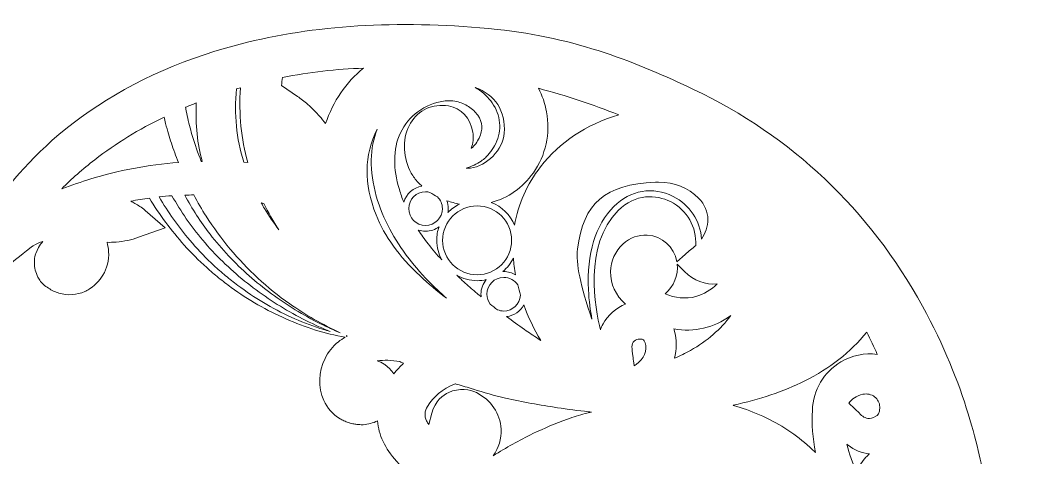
# Model space of a CAD drawing. Header units: millimetres. Extents: x -77 to 1717, y 18 to 332.
# Drawn here: x 463.1 to 636.7, y 251.3 to 327.4 of the extents above; entities that cross this region are included whole.
import ezdxf

# ---------------------------------------------------------------- set-up
doc = ezdxf.new("R2010")
doc.units = ezdxf.units.MM
doc.header["$MEASUREMENT"] = 0
doc.layers.add('Layer 4', color=7, linetype='Continuous')

msp = doc.modelspace()

# ---------------------------------------------------------------- linework, layer by layer
at = {"layer": 'Layer 4', "lineweight": 0}
for points, knots in [([(630.74, 246.83), (629.99, 251.55), (627.43, 263.99), (619.92, 277.61), (610.63, 294.47), (597.24, 307.16), (580.13, 315.32), (570.51, 319.9), (559.72, 324.34), (545.99, 325.76), (530.06, 327.4), (515.48, 326.65), (502.64, 323.53), (492.27, 321.01), (483, 316.95), (475.09, 311.46), (467.44, 306.15), (462.55, 300.58), (459.63, 296.49), (456.71, 300.58), (451.82, 306.15), (444.17, 311.46), (436.26, 316.95), (426.99, 321.01), (416.62, 323.53), (403.78, 326.65), (389.19, 327.4), (373.27, 325.76), (359.54, 324.34), (348.75, 319.9), (339.13, 315.32), (322.02, 307.16), (308.63, 294.47), (299.34, 277.61), (291.83, 263.99), (289.27, 251.55), (288.52, 246.83), (287.32, 239.29), (282.56, 199.48), (306.74, 155.75), (318.11, 135.19), (329.78, 116.27), (357.43, 92.85), (368.82, 83.21), (386.88, 68.64), (412.18, 53.49), (431.77, 41.77), (447.18, 33.53), (457.98, 28.99), (457.98, 28.99), (458.13, 28.92), (458.13, 28.92), (458.13, 28.92), (459.63, 28.25), (459.63, 28.25), (459.63, 28.25), (461.13, 28.92), (461.13, 28.92), (461.13, 28.92), (461.28, 28.99), (461.28, 28.99), (472.08, 33.53), (487.49, 41.77), (507.08, 53.49), (532.38, 68.64), (550.44, 83.21), (561.83, 92.85), (589.48, 116.27), (601.15, 135.19), (612.52, 155.75), (636.7, 199.48), (631.94, 239.29), (630.74, 246.83)], [0, 0, 0, 0, 1, 1, 1, 2, 2, 2, 3, 3, 3, 4, 4, 4, 5, 5, 5, 6, 6, 6, 7, 7, 7, 8, 8, 8, 9, 9, 9, 10, 10, 10, 11, 11, 11, 12, 12, 12, 13, 13, 13, 14, 14, 14, 15, 15, 15, 16, 16, 16, 17, 17, 17, 18, 18, 18, 19, 19, 19, 20, 20, 20, 21, 21, 21, 22, 22, 22, 23, 23, 23, 24, 24, 24, 24]), ([(508.71, 317.38), (513.36, 318.31), (518.08, 318.86), (522.79, 319.01), (519.75, 316.56), (517.48, 313.25), (516.19, 309.36), (515.86, 309.82), (515.51, 310.25), (515.14, 310.67), (514.57, 311.32), (513.97, 311.93), (513.35, 312.49), (513.13, 312.69), (512.91, 312.88), (512.67, 313.08), (512.67, 313.08), (511.73, 313.81), (511.73, 313.81), (511.59, 313.92), (511.45, 314.01), (511.31, 314.11), (511.31, 314.11), (508.54, 315.99), (508.54, 315.99), (508.58, 316.45), (508.64, 316.91), (508.71, 317.38)], [0, 0, 0, 0, 1, 1, 1, 2, 2, 2, 3, 3, 3, 4, 4, 4, 5, 5, 5, 6, 6, 6, 7, 7, 7, 8, 8, 8, 9, 9, 9, 9]), ([(500.72, 315.41), (500.72, 315.41), (501.4, 315.6), (501.4, 315.6), (501.09, 311), (501.51, 306.73), (502.67, 302.61), (502.67, 302.61), (501.98, 302.66), (501.98, 302.66), (500.69, 306.81), (500.27, 310.99), (500.72, 315.41)], [0, 0, 0, 0, 1, 1, 1, 2, 2, 2, 3, 3, 3, 4, 4, 4, 4]), ([(547.25, 307.71), (547.06, 304.91), (544.16, 301.9), (541.39, 301.63), (541.13, 301.6), (540.86, 301.6), (540.6, 301.62), (541.58, 301.9), (542.47, 302.32), (543.24, 302.85), (543.75, 303.21), (544.2, 303.63), (544.59, 304.11), (545.01, 304.63), (545.31, 305.07), (545.54, 305.51), (546.15, 306.61), (546.47, 307.83), (546.46, 309.03), (546.45, 310.26), (546.08, 311.5), (545.4, 312.6), (544.81, 313.56), (543.99, 314.42), (542.94, 315.16), (542.69, 315.33), (542.43, 315.49), (542.17, 315.64), (545.62, 314.47), (547.5, 311.57), (547.25, 307.71)], [0, 0, 0, 0, 1, 1, 1, 2, 2, 2, 3, 3, 3, 4, 4, 4, 5, 5, 5, 6, 6, 6, 7, 7, 7, 8, 8, 8, 9, 9, 9, 10, 10, 10, 10]), ([(552.3, 300.8), (554.44, 303.8), (555.28, 307.67), (554.59, 311.41), (554.33, 312.87), (553.84, 314.25), (553.17, 315.51), (558.02, 314.24), (562.63, 312.71), (567.13, 310.88), (561.39, 309.15), (556.93, 306.18), (553.56, 301.86), (551.14, 298.76), (549.64, 295.35), (549.04, 291.67), (548.3, 293.5), (546.81, 294.94), (544.96, 295.63), (547.88, 296.41), (550.43, 298.19), (552.3, 300.8)], [0, 0, 0, 0, 1, 1, 1, 2, 2, 2, 3, 3, 3, 4, 4, 4, 5, 5, 5, 6, 6, 6, 7, 7, 7, 7]), ([(493.72, 312.96), (493.56, 309.14), (493.9, 305.84), (494.77, 302.77), (494.71, 302.77), (494.65, 302.77), (494.59, 302.77), (493.99, 304.26), (493.48, 305.73), (493.07, 307.14), (492.78, 308.08), (492.51, 309.12), (492.23, 310.32), (492.11, 310.87), (492, 311.41), (491.9, 311.92), (491.89, 312.02), (491.87, 312.11), (491.85, 312.2), (492.47, 312.46), (493.09, 312.72), (493.72, 312.96)], [0, 0, 0, 0, 1, 1, 1, 2, 2, 2, 3, 3, 3, 4, 4, 4, 5, 5, 5, 6, 6, 6, 7, 7, 7, 7]), ([(529.21, 307.76), (529.9, 309.22), (530.95, 310.49), (532.25, 311.43), (533.59, 312.41), (535.14, 313.04), (536.71, 313.27), (537.05, 313.32), (537.38, 313.34), (537.7, 313.34), (538.13, 313.34), (538.54, 313.29), (538.94, 313.2), (539.69, 313.03), (540.42, 312.73), (541.04, 312.33), (541.7, 311.91), (542.26, 311.38), (542.65, 310.81), (543.05, 310.23), (543.28, 309.57), (543.33, 308.93), (543.36, 308.26), (543.21, 307.56), (542.87, 306.86), (542.73, 306.56), (542.54, 306.24), (542.28, 305.87), (542.08, 305.59), (541.84, 305.34), (541.55, 305.11), (541.55, 305.11), (541.51, 305.08), (541.51, 305.08), (541.84, 305.96), (541.95, 306.91), (541.78, 307.86), (541.34, 310.36), (539.76, 312.07), (537.54, 312.44), (534.82, 312.89), (532.29, 311.75), (530.95, 309.46), (529.54, 307.07), (529.56, 303.83), (530.82, 301.23), (530.82, 301.23), (531.06, 300.77), (531.06, 300.77), (531.4, 300.17), (531.81, 299.61), (532.28, 299.11), (532.49, 298.89), (532.72, 298.68), (532.94, 298.48), (531.43, 298.24), (530.2, 297.14), (529.77, 295.69), (529.49, 296.41), (529.23, 297.15), (529.01, 297.9), (528.46, 299.76), (528.2, 301.43), (528.2, 303.01), (528.2, 304.77), (528.54, 306.37), (529.21, 307.76)], [0, 0, 0, 0, 1, 1, 1, 2, 2, 2, 3, 3, 3, 4, 4, 4, 5, 5, 5, 6, 6, 6, 7, 7, 7, 8, 8, 8, 9, 9, 9, 10, 10, 10, 11, 11, 11, 12, 12, 12, 13, 13, 13, 14, 14, 14, 15, 15, 15, 16, 16, 16, 17, 17, 17, 18, 18, 18, 19, 19, 19, 20, 20, 20, 21, 21, 21, 22, 22, 22, 22]), ([(476.1, 303.09), (479.79, 305.93), (483.73, 308.37), (488.12, 310.5), (488.2, 310.14), (488.29, 309.77), (488.39, 309.39), (488.72, 308.11), (489.05, 307), (489.39, 305.99), (489.76, 304.88), (490.17, 303.74), (490.64, 302.59), (485.35, 302.21), (480.18, 301.24), (475.24, 299.69), (473.9, 299.27), (472.02, 298.61), (470.34, 298.02), (472.05, 299.76), (473.95, 301.43), (476.1, 303.09)], [0, 0, 0, 0, 1, 1, 1, 2, 2, 2, 3, 3, 3, 4, 4, 4, 5, 5, 5, 6, 6, 6, 7, 7, 7, 7]), ([(525.16, 308.4), (524.52, 306.77), (524.17, 304.94), (524.13, 303.05), (524.1, 301.03), (524.4, 298.91), (525.01, 296.74), (525.59, 294.73), (526.37, 292.79), (527.34, 290.98), (528.25, 289.27), (529.35, 287.59), (530.69, 285.84), (531.82, 284.38), (533.13, 282.91), (534.71, 281.33), (535.4, 280.64), (536.13, 279.95), (536.88, 279.26), (536.98, 279.18), (537.08, 279.09), (537.19, 279), (535.58, 280.22), (534.06, 281.5), (532.62, 282.85), (528.94, 286.29), (526.44, 289.76), (524.98, 293.48), (522.82, 298.92), (522.88, 303.81), (525.16, 308.4)], [0, 0, 0, 0, 1, 1, 1, 2, 2, 2, 3, 3, 3, 4, 4, 4, 5, 5, 5, 6, 6, 6, 7, 7, 7, 8, 8, 8, 9, 9, 9, 10, 10, 10, 10]), ([(574.07, 299.19), (576.82, 299.19), (579.15, 298.25), (581.01, 296.39), (581.01, 296.39), (581.01, 296.39), (581.01, 296.39), (583.26, 294.14), (582.88, 291.24), (581.53, 289.28), (581.32, 292.43), (579.51, 295.21), (576.58, 296.7), (573.09, 298.48), (569.15, 297.8), (566.3, 294.94), (563.09, 291.73), (561.56, 286.72), (561.87, 280.46), (561.96, 278.53), (562.21, 276.77), (562.48, 275.36), (560.5, 281.05), (559.65, 285.13), (559.96, 287.49), (561.01, 295.61), (564.69, 298.78), (573.52, 299.18), (573.71, 299.19), (573.89, 299.19), (574.07, 299.19)], [0, 0, 0, 0, 1, 1, 1, 2, 2, 2, 3, 3, 3, 4, 4, 4, 5, 5, 5, 6, 6, 6, 7, 7, 7, 8, 8, 8, 9, 9, 9, 10, 10, 10, 10]), ([(499.61, 287.53), (502.55, 283.99), (506.03, 280.78), (509.95, 278), (512.71, 276.08), (515.65, 274.4), (518.74, 272.96), (517.57, 273.44), (516.42, 273.98), (515.29, 274.54), (513.79, 275.29), (512.34, 276.11), (510.92, 276.98), (508.08, 278.72), (505.4, 280.71), (502.9, 282.89), (501.66, 284), (500.47, 285.15), (499.33, 286.35), (498.2, 287.56), (497.12, 288.81), (496.11, 290.12), (494.46, 292.25), (493, 294.53), (491.73, 296.91), (492.25, 296.93), (492.76, 296.95), (493.27, 296.97), (493.96, 295.66), (494.69, 294.41), (495.45, 293.23), (496.7, 291.27), (498.1, 289.36), (499.61, 287.53)], [0, 0, 0, 0, 1, 1, 1, 2, 2, 2, 3, 3, 3, 4, 4, 4, 5, 5, 5, 6, 6, 6, 7, 7, 7, 8, 8, 8, 9, 9, 9, 10, 10, 10, 11, 11, 11, 11]), ([(534.33, 297.4), (534.76, 297.12), (535.2, 296.85), (535.65, 296.62), (536.17, 296.09), (536.49, 295.38), (536.49, 294.58), (536.49, 292.97), (535.18, 291.66), (533.56, 291.66), (531.95, 291.66), (530.64, 292.97), (530.64, 294.58), (530.64, 296.19), (531.95, 297.51), (533.56, 297.51), (533.83, 297.51), (534.09, 297.47), (534.33, 297.4)], [0, 0, 0, 0, 1, 1, 1, 2, 2, 2, 3, 3, 3, 4, 4, 4, 5, 5, 5, 6, 6, 6, 6]), ([(580.51, 288.14), (580.24, 287.9), (579.94, 287.65), (579.63, 287.4), (579.32, 287.14), (579, 286.88), (578.68, 286.6), (578.68, 286.6), (577.23, 285.32), (577.23, 285.32), (576.74, 287.96), (574.73, 289.77), (572.08, 289.96), (570.56, 290.06), (569.07, 289.51), (567.87, 288.41), (566.53, 287.18), (565.75, 285.43), (565.72, 283.61), (565.69, 281.43), (566.58, 279.48), (568.32, 277.95), (566.72, 277.34), (565.22, 275.94), (564.41, 274.51), (564.21, 274.17), (564.06, 273.82), (563.95, 273.47), (563.04, 277.14), (560.99, 288.17), (567.03, 294.22), (570.05, 297.25), (573.7, 297.02), (576.11, 295.79), (579.04, 294.3), (580.7, 291.36), (580.51, 288.14)], [0, 0, 0, 0, 1, 1, 1, 2, 2, 2, 3, 3, 3, 4, 4, 4, 5, 5, 5, 6, 6, 6, 7, 7, 7, 8, 8, 8, 9, 9, 9, 10, 10, 10, 11, 11, 11, 12, 12, 12, 12]), ([(528.05, 99.96), (525.07, 99.35), (522.75, 97.42), (521.67, 94.67), (520.85, 92.54), (520.91, 90.51), (521.86, 88.62), (522.23, 87.91), (522.76, 87.29), (523.41, 86.83), (523.41, 86.83), (523.88, 86.54), (523.88, 86.54), (523.88, 86.54), (523.94, 86.51), (523.94, 86.51), (524.3, 86.31), (524.69, 86.17), (525.08, 86.07), (525.41, 86), (525.73, 85.95), (526.06, 85.94), (525.21, 85.55), (524.29, 85.17), (523.24, 84.78), (520.78, 83.87), (518.18, 83.13), (515.97, 82.52), (514.52, 82.12), (513.03, 81.73), (511.59, 81.35), (511.59, 81.35), (511.53, 81.33), (511.53, 81.33), (510.18, 80.98), (508.79, 80.62), (507.4, 80.23), (506.64, 81.53), (505.6, 82.66), (504.32, 83.58), (502.28, 85.04), (499.88, 85.82), (497.37, 85.82), (496.55, 85.82), (495.72, 85.73), (494.9, 85.57), (492.85, 85.15), (490.9, 84.21), (489.27, 82.85), (489.17, 83.37), (489.05, 83.89), (488.91, 84.39), (488.71, 85.16), (488.46, 85.94), (488.17, 86.72), (488.06, 87.03), (487.38, 88.58), (487.25, 88.88), (487.25, 88.88), (487.22, 88.94), (487.22, 88.94), (487.21, 88.96), (485.12, 93.07), (485.12, 93.07), (485.12, 93.07), (483.96, 95.36), (483.96, 95.36), (483.96, 95.36), (481.99, 88.75), (481.99, 88.75), (481.73, 87.79), (481.59, 86.96), (481.48, 86.2), (481.47, 86.18), (481.47, 86.16), (481.47, 86.13), (478.93, 88.91), (475.54, 90.43), (471.34, 90.66), (466.36, 90.94), (461.76, 88.02), (459.63, 83.5), (457.5, 88.02), (452.88, 90.94), (447.92, 90.66), (443.72, 90.43), (440.33, 88.91), (437.79, 86.13), (437.79, 86.16), (437.79, 86.19), (437.78, 86.22), (437.67, 86.96), (437.53, 87.79), (437.27, 88.75), (437.27, 88.75), (435.3, 95.36), (435.3, 95.36), (435.3, 95.36), (432.08, 89.02), (432.08, 89.02), (432.08, 89.02), (431.44, 87.62), (431.44, 87.62), (431.32, 87.33), (431.2, 87.03), (431.09, 86.72), (430.8, 85.94), (430.55, 85.16), (430.35, 84.41), (430.21, 83.9), (430.09, 83.38), (429.99, 82.85), (428.36, 84.21), (426.41, 85.15), (424.36, 85.57), (421.02, 86.25), (417.67, 85.54), (414.94, 83.58), (413.66, 82.66), (412.63, 81.53), (411.87, 80.23), (410.47, 80.62), (409.08, 80.98), (407.73, 81.33), (407.73, 81.33), (407.67, 81.35), (407.67, 81.35), (406.23, 81.73), (404.74, 82.12), (403.29, 82.52), (401.08, 83.13), (398.48, 83.87), (396.03, 84.78), (394.98, 85.17), (394.05, 85.55), (393.2, 85.94), (393.53, 85.95), (393.85, 86), (394.18, 86.07), (394.57, 86.17), (394.96, 86.31), (395.32, 86.51), (395.32, 86.51), (395.8, 86.79), (395.8, 86.79), (395.8, 86.79), (395.85, 86.83), (395.85, 86.83), (396.5, 87.29), (397.03, 87.91), (397.4, 88.62), (398.35, 90.51), (398.42, 92.54), (397.59, 94.67), (396.51, 97.42), (394.19, 99.35), (391.21, 99.96), (388.11, 100.59), (384.78, 99.64), (382.73, 97.54), (381.79, 96.57), (381.07, 95.58), (380.54, 94.53), (380.42, 94.96), (380.37, 95.45), (380.33, 95.92), (380.27, 96.47), (380.25, 97.01), (380.22, 97.56), (380.17, 98.66), (380.14, 99.76), (380.1, 100.86), (380.03, 103.06), (379.98, 105.26), (379.89, 107.46), (379.81, 109.66), (379.71, 111.86), (379.57, 114.06), (379.43, 116.26), (379.25, 118.46), (379.02, 120.65), (378.8, 122.85), (378.53, 125.04), (378.19, 127.23), (378.11, 127.78), (378.01, 128.32), (377.92, 128.87), (377.87, 129.14), (377.83, 129.41), (377.77, 129.7), (377.72, 129.98), (377.66, 130.26), (377.58, 130.54), (377.31, 131.65), (376.91, 132.74), (376.44, 133.78), (375.48, 135.88), (374.17, 137.79), (372.65, 139.52), (371.9, 140.39), (371.09, 141.21), (370.24, 141.99), (369.91, 142.29), (369.57, 142.59), (369.22, 142.87), (369.71, 143.49), (370.19, 144.1), (370.66, 144.72), (373.33, 148.23), (375.59, 151.52), (377.57, 154.8), (379.88, 158.59), (381.69, 162.25), (383.11, 165.99), (383.89, 168.08), (384.51, 170.16), (384.95, 172.18), (385.44, 174.51), (385.69, 176.75), (385.68, 178.84), (385.68, 179.25), (385.66, 179.67), (385.64, 180.08), (388.07, 183.59), (390.28, 187.25), (392.16, 191.1), (393.14, 193.03), (393.97, 195.05), (394.76, 197.08), (395.49, 199.13), (396.17, 201.2), (396.67, 203.33), (397.16, 205.46), (397.56, 207.61), (397.74, 209.79), (397.93, 211.97), (397.97, 214.17), (397.82, 216.35), (397.52, 220.73), (396.41, 225.04), (394.64, 229.03), (392.87, 233.04), (390.44, 236.71), (387.6, 239.99), (385.02, 242.96), (382.11, 245.62), (379.01, 247.99), (383.14, 246.62), (387.99, 247.59), (390.72, 250.6), (392.74, 252.84), (393.86, 255.2), (394.05, 257.64), (394.83, 257.26), (395.69, 257.02), (396.56, 256.97), (396.56, 256.97), (396.66, 256.97), (396.66, 256.97), (396.66, 256.97), (396.68, 256.97), (396.68, 256.97), (396.96, 256.97), (397.3, 256.97), (397.7, 257.02), (397.7, 257.02), (397.81, 257.04), (397.81, 257.04), (397.87, 257.05), (397.92, 257.06), (397.98, 257.07), (398.2, 257.11), (398.47, 257.15), (398.82, 257.26), (398.87, 257.28), (398.92, 257.29), (398.99, 257.31), (399.18, 257.37), (399.42, 257.45), (399.72, 257.58), (399.72, 257.58), (399.9, 257.67), (399.9, 257.67), (400.09, 257.76), (400.33, 257.88), (400.6, 258.03), (401.8, 258.76), (402.78, 259.88), (403.37, 261.18), (404.41, 263.47), (404.34, 266.14), (403.17, 268.49), (402.63, 269.61), (401.83, 270.61), (400.87, 271.37), (400.48, 271.69), (400.07, 271.97), (399.65, 272.22), (401.4, 272.49), (403.1, 272.93), (404.78, 273.44), (406.53, 273.99), (408.24, 274.64), (409.91, 275.38), (413.26, 276.86), (416.46, 278.68), (419.42, 280.85), (420.17, 281.38), (420.89, 281.96), (421.61, 282.52), (422.31, 283.12), (423.03, 283.69), (423.7, 284.32), (425.07, 285.54), (426.35, 286.87), (427.59, 288.22), (429.85, 290.76), (431.88, 293.51), (433.66, 296.42), (434.74, 296.27), (435.82, 296.08), (436.89, 295.86), (436.66, 295.74), (436.43, 295.62), (436.2, 295.48), (435.89, 295.3), (435.6, 295.12), (435.32, 294.94), (435.07, 294.77), (434.76, 294.55), (434.37, 294.23), (434.37, 294.23), (430.93, 291.23), (430.93, 291.23), (430.93, 291.23), (435.56, 289.58), (435.56, 289.58), (436.8, 289.14), (438.08, 288.87), (439.48, 288.75), (440, 288.71), (440.52, 288.69), (441.04, 288.71), (440.89, 288.16), (440.8, 287.61), (440.77, 287.05), (440.69, 285.61), (441.05, 284.16), (441.8, 282.93), (441.93, 282.72), (442.07, 282.53), (442.23, 282.32), (442.23, 282.32), (442.36, 282.13), (442.36, 282.13), (442.55, 281.9), (442.73, 281.73), (442.88, 281.57), (442.92, 281.53), (442.96, 281.49), (443.03, 281.43), (443.25, 281.2), (443.47, 281.04), (443.65, 280.9), (443.7, 280.87), (443.74, 280.83), (443.79, 280.8), (443.79, 280.8), (443.91, 280.71), (443.91, 280.71), (444.21, 280.5), (444.52, 280.34), (444.8, 280.19), (444.8, 280.19), (444.89, 280.15), (444.89, 280.15), (446.29, 279.52), (447.97, 279.41), (449.36, 279.87), (450.04, 280.07), (450.66, 280.35), (451.23, 280.72), (451.55, 280.93), (451.83, 281.15), (452.09, 281.38), (452.09, 281.38), (452.29, 281.58), (452.29, 281.58), (452.43, 281.71), (452.54, 281.85), (452.69, 282.05), (452.69, 282.05), (453.05, 282.64), (453.05, 282.64), (453.05, 282.64), (453.07, 282.69), (453.07, 282.69), (453.46, 283.45), (453.67, 284.29), (453.68, 285.11), (453.69, 285.62), (453.63, 286.13), (453.49, 286.63), (453.49, 286.63), (453.04, 287.71), (453.04, 287.71), (453.04, 287.71), (452.98, 287.82), (452.98, 287.82), (452.76, 288.2), (452.49, 288.56), (452.18, 288.87), (452.73, 288.68), (453.29, 288.43), (453.86, 288.12), (454.37, 287.83), (456.57, 286.04), (458.29, 284.56), (458.29, 284.56), (459.63, 283.41), (459.63, 283.41), (459.63, 283.41), (460.97, 284.56), (460.97, 284.56), (462.69, 286.04), (464.88, 287.82), (465.35, 288.09), (465.96, 288.42), (466.52, 288.68), (467.08, 288.87), (466.77, 288.56), (466.5, 288.2), (466.28, 287.82), (466.28, 287.82), (465.82, 286.75), (465.82, 286.75), (465.82, 286.75), (465.77, 286.63), (465.77, 286.63), (465.63, 286.13), (465.57, 285.62), (465.58, 285.12), (465.59, 284.29), (465.8, 283.44), (466.21, 282.65), (466.21, 282.65), (466.53, 282.11), (466.53, 282.11), (466.53, 282.11), (466.58, 282.03), (466.58, 282.03), (466.71, 281.86), (466.83, 281.71), (466.96, 281.59), (466.96, 281.59), (467.17, 281.38), (467.17, 281.38), (467.43, 281.15), (467.71, 280.93), (468.04, 280.72), (468.6, 280.35), (469.22, 280.07), (469.86, 279.88), (471.29, 279.42), (472.98, 279.52), (474.37, 280.15), (474.37, 280.15), (474.5, 280.21), (474.5, 280.21), (474.75, 280.34), (475.05, 280.5), (475.35, 280.71), (475.35, 280.71), (475.47, 280.8), (475.47, 280.8), (475.52, 280.83), (475.56, 280.87), (475.61, 280.91), (475.79, 281.04), (476.01, 281.2), (476.26, 281.46), (476.3, 281.5), (476.34, 281.54), (476.39, 281.58), (476.53, 281.73), (476.71, 281.9), (476.92, 282.16), (476.92, 282.16), (477.04, 282.32), (477.04, 282.32), (477.19, 282.53), (477.33, 282.72), (477.49, 282.97), (478.21, 284.16), (478.57, 285.61), (478.49, 287.04), (478.46, 287.61), (478.37, 288.16), (478.22, 288.71), (478.74, 288.69), (479.26, 288.71), (479.78, 288.75), (481.18, 288.86), (482.46, 289.14), (483.7, 289.58), (483.7, 289.58), (488.33, 291.23), (488.33, 291.23), (488.33, 291.23), (484.85, 294.26), (484.85, 294.26), (484.5, 294.55), (484.2, 294.76), (483.92, 294.95), (483.65, 295.13), (483.37, 295.3), (483.05, 295.49), (482.82, 295.62), (482.59, 295.75), (482.37, 295.86), (483.43, 296.08), (484.5, 296.26), (485.57, 296.41), (487.35, 293.51), (489.37, 290.76), (491.63, 288.22), (492.87, 286.87), (494.15, 285.54), (495.53, 284.32), (496.2, 283.69), (496.92, 283.12), (497.61, 282.52), (498.34, 281.96), (499.05, 281.38), (499.8, 280.85), (502.76, 278.68), (505.97, 276.86), (509.31, 275.38), (510.99, 274.64), (512.7, 273.99), (514.44, 273.44), (516.14, 272.93), (517.84, 272.48), (519.61, 272.21), (519.19, 271.96), (518.78, 271.69), (518.41, 271.39), (517.43, 270.61), (516.64, 269.61), (516.1, 268.51), (514.93, 266.14), (514.85, 263.47), (515.89, 261.19), (516.48, 259.88), (517.47, 258.75), (518.7, 258.01), (518.92, 257.89), (519.12, 257.78), (519.36, 257.67), (519.36, 257.67), (519.57, 257.57), (519.57, 257.57), (519.84, 257.45), (520.08, 257.37), (520.29, 257.31), (520.34, 257.29), (520.4, 257.27), (520.49, 257.24), (520.79, 257.15), (521.06, 257.11), (521.28, 257.07), (521.34, 257.06), (521.39, 257.05), (521.45, 257.04), (521.45, 257.04), (521.6, 257.02), (521.6, 257.02), (521.96, 256.97), (522.3, 256.97), (522.6, 256.97), (522.6, 256.97), (522.63, 256.97), (522.63, 256.97), (522.63, 256.97), (522.73, 256.97), (522.73, 256.97), (523.58, 257.02), (524.44, 257.26), (525.21, 257.64), (525.41, 255.2), (526.52, 252.84), (528.54, 250.6), (531.22, 247.64), (535.94, 246.65), (540.02, 247.91), (536.95, 245.56), (534.08, 242.93), (531.54, 239.99), (528.69, 236.71), (526.26, 233.04), (524.49, 229.03), (522.72, 225.04), (521.62, 220.73), (521.32, 216.35), (521.17, 214.17), (521.2, 211.97), (521.39, 209.79), (521.58, 207.61), (521.98, 205.46), (522.47, 203.33), (522.96, 201.2), (523.65, 199.13), (524.38, 197.08), (525.16, 195.05), (525.99, 193.03), (526.97, 191.1), (528.88, 187.19), (531.13, 183.47), (533.61, 179.92), (533.61, 179.92), (533.61, 179.92), (533.61, 179.92), (533.6, 179.56), (533.58, 179.19), (533.58, 178.83), (533.57, 176.75), (533.82, 174.51), (534.31, 172.17), (534.75, 170.15), (535.37, 168.07), (536.15, 165.98), (537.57, 162.25), (539.38, 158.59), (541.69, 154.8), (543.67, 151.52), (545.93, 148.22), (548.6, 144.72), (549.04, 144.14), (549.5, 143.56), (549.95, 142.98), (549.56, 142.66), (549.18, 142.33), (548.81, 141.99), (547.96, 141.21), (547.14, 140.39), (546.39, 139.52), (544.88, 137.79), (543.56, 135.88), (542.61, 133.78), (542.13, 132.74), (541.74, 131.65), (541.46, 130.54), (541.39, 130.26), (541.33, 129.98), (541.28, 129.7), (541.22, 129.41), (541.17, 129.14), (541.13, 128.87), (541.04, 128.32), (540.94, 127.78), (540.86, 127.23), (540.52, 125.04), (540.25, 122.85), (540.02, 120.65), (539.79, 118.46), (539.62, 116.26), (539.48, 114.06), (539.33, 111.86), (539.23, 109.66), (539.15, 107.46), (539.06, 105.26), (539.02, 103.06), (538.94, 100.86), (538.91, 99.76), (538.88, 98.66), (538.83, 97.56), (538.8, 97.01), (538.77, 96.47), (538.72, 95.92), (538.68, 95.55), (538.64, 95.17), (538.57, 94.81), (538.06, 95.76), (537.39, 96.66), (536.53, 97.54), (534.48, 99.64), (531.15, 100.59), (528.05, 99.96)], [0, 0, 0, 0, 1, 1, 1, 2, 2, 2, 3, 3, 3, 4, 4, 4, 5, 5, 5, 6, 6, 6, 7, 7, 7, 8, 8, 8, 9, 9, 9, 10, 10, 10, 11, 11, 11, 12, 12, 12, 13, 13, 13, 14, 14, 14, 15, 15, 15, 16, 16, 16, 17, 17, 17, 18, 18, 18, 19, 19, 19, 20, 20, 20, 21, 21, 21, 22, 22, 22, 23, 23, 23, 24, 24, 24, 25, 25, 25, 26, 26, 26, 27, 27, 27, 28, 28, 28, 29, 29, 29, 30, 30, 30, 31, 31, 31, 32, 32, 32, 33, 33, 33, 34, 34, 34, 35, 35, 35, 36, 36, 36, 37, 37, 37, 38, 38, 38, 39, 39, 39, 40, 40, 40, 41, 41, 41, 42, 42, 42, 43, 43, 43, 44, 44, 44, 45, 45, 45, 46, 46, 46, 47, 47, 47, 48, 48, 48, 49, 49, 49, 50, 50, 50, 51, 51, 51, 52, 52, 52, 53, 53, 53, 54, 54, 54, 55, 55, 55, 56, 56, 56, 57, 57, 57, 58, 58, 58, 59, 59, 59, 60, 60, 60, 61, 61, 61, 62, 62, 62, 63, 63, 63, 64, 64, 64, 65, 65, 65, 66, 66, 66, 67, 67, 67, 68, 68, 68, 69, 69, 69, 70, 70, 70, 71, 71, 71, 72, 72, 72, 73, 73, 73, 74, 74, 74, 75, 75, 75, 76, 76, 76, 77, 77, 77, 78, 78, 78, 79, 79, 79, 80, 80, 80, 81, 81, 81, 82, 82, 82, 83, 83, 83, 84, 84, 84, 85, 85, 85, 86, 86, 86, 87, 87, 87, 88, 88, 88, 89, 89, 89, 90, 90, 90, 91, 91, 91, 92, 92, 92, 93, 93, 93, 94, 94, 94, 95, 95, 95, 96, 96, 96, 97, 97, 97, 98, 98, 98, 99, 99, 99, 100, 100, 100, 101, 101, 101, 102, 102, 102, 103, 103, 103, 104, 104, 104, 105, 105, 105, 106, 106, 106, 107, 107, 107, 108, 108, 108, 109, 109, 109, 110, 110, 110, 111, 111, 111, 112, 112, 112, 113, 113, 113, 114, 114, 114, 115, 115, 115, 116, 116, 116, 117, 117, 117, 118, 118, 118, 119, 119, 119, 120, 120, 120, 121, 121, 121, 122, 122, 122, 123, 123, 123, 124, 124, 124, 125, 125, 125, 126, 126, 126, 127, 127, 127, 128, 128, 128, 129, 129, 129, 130, 130, 130, 131, 131, 131, 132, 132, 132, 133, 133, 133, 134, 134, 134, 135, 135, 135, 136, 136, 136, 137, 137, 137, 138, 138, 138, 139, 139, 139, 140, 140, 140, 141, 141, 141, 142, 142, 142, 143, 143, 143, 144, 144, 144, 145, 145, 145, 146, 146, 146, 147, 147, 147, 148, 148, 148, 149, 149, 149, 150, 150, 150, 151, 151, 151, 152, 152, 152, 153, 153, 153, 154, 154, 154, 155, 155, 155, 156, 156, 156, 157, 157, 157, 158, 158, 158, 159, 159, 159, 160, 160, 160, 161, 161, 161, 162, 162, 162, 163, 163, 163, 164, 164, 164, 165, 165, 165, 166, 166, 166, 167, 167, 167, 168, 168, 168, 169, 169, 169, 170, 170, 170, 171, 171, 171, 172, 172, 172, 173, 173, 173, 174, 174, 174, 175, 175, 175, 176, 176, 176, 177, 177, 177, 178, 178, 178, 179, 179, 179, 180, 180, 180, 181, 181, 181, 182, 182, 182, 183, 183, 183, 184, 184, 184, 185, 185, 185, 186, 186, 186, 187, 187, 187, 188, 188, 188, 189, 189, 189, 190, 190, 190, 191, 191, 191, 192, 192, 192, 193, 193, 193, 194, 194, 194, 195, 195, 195, 196, 196, 196, 197, 197, 197, 198, 198, 198, 199, 199, 199, 200, 200, 200, 201, 201, 201, 202, 202, 202, 203, 203, 203, 204, 204, 204, 205, 205, 205, 206, 206, 206, 207, 207, 207, 208, 208, 208, 209, 209, 209, 210, 210, 210, 211, 211, 211, 212, 212, 212, 213, 213, 213, 214, 214, 214, 215, 215, 215, 216, 216, 216, 217, 217, 217, 218, 218, 218, 219, 219, 219, 220, 220, 220, 221, 221, 221, 222, 222, 222, 223, 223, 223, 224, 224, 224, 225, 225, 225, 226, 226, 226, 227, 227, 227, 228, 228, 228, 229, 229, 229, 229]), ([(489.49, 296.81), (491.04, 294.07), (492.82, 291.48), (494.84, 289.09), (495.93, 287.78), (497.1, 286.55), (498.31, 285.35), (499.53, 284.17), (500.8, 283.04), (502.12, 281.97), (504.76, 279.85), (507.57, 277.94), (510.52, 276.3), (511.99, 275.48), (513.5, 274.71), (515.04, 274.02), (515.67, 273.74), (516.31, 273.47), (516.96, 273.21), (516.17, 273.43), (515.38, 273.67), (514.6, 273.93), (512.9, 274.52), (511.22, 275.21), (509.59, 275.98), (506.33, 277.54), (503.23, 279.42), (500.39, 281.63), (499.67, 282.17), (498.98, 282.76), (498.29, 283.33), (497.62, 283.93), (496.93, 284.51), (496.3, 285.15), (494.99, 286.38), (493.77, 287.71), (492.6, 289.07), (490.61, 291.43), (488.83, 293.96), (487.26, 296.62), (488, 296.7), (488.75, 296.76), (489.49, 296.81)], [0, 0, 0, 0, 1, 1, 1, 2, 2, 2, 3, 3, 3, 4, 4, 4, 5, 5, 5, 6, 6, 6, 7, 7, 7, 8, 8, 8, 9, 9, 9, 10, 10, 10, 11, 11, 11, 12, 12, 12, 13, 13, 13, 14, 14, 14, 14]), ([(505.46, 295.46), (506.24, 293.88), (507.11, 292.36), (508.09, 290.86), (507.16, 292.09), (506.32, 293.33), (505.56, 294.61), (505.38, 294.91), (505.2, 295.24), (505.02, 295.56), (505.02, 295.56), (505.46, 295.46), (505.46, 295.46)], [0, 0, 0, 0, 1, 1, 1, 2, 2, 2, 3, 3, 3, 4, 4, 4, 4]), ([(537.45, 293.89), (537.49, 294.12), (537.51, 294.35), (537.51, 294.58), (537.51, 295.06), (537.42, 295.51), (537.27, 295.94), (537.99, 295.69), (538.73, 295.5), (539.48, 295.37), (538.72, 295), (538.03, 294.5), (537.45, 293.89)], [0, 0, 0, 0, 1, 1, 1, 2, 2, 2, 3, 3, 3, 4, 4, 4, 4]), ([(542.53, 283.05), (539.22, 283.05), (536.53, 285.74), (536.53, 289.05), (536.53, 292.36), (539.22, 295.05), (542.53, 295.05), (545.83, 295.05), (548.52, 292.36), (548.52, 289.05), (548.52, 285.74), (545.83, 283.05), (542.53, 283.05)], [0, 0, 0, 0, 1, 1, 1, 2, 2, 2, 3, 3, 3, 4, 4, 4, 4]), ([(533.56, 290.63), (534.45, 290.63), (535.26, 290.93), (535.92, 291.42), (535.65, 290.68), (535.5, 289.88), (535.5, 289.05), (535.5, 287.82), (535.82, 286.67), (536.38, 285.66), (535.58, 286.53), (534.79, 287.46), (534.03, 288.43), (533.39, 289.25), (532.82, 290.05), (532.3, 290.84), (532.7, 290.71), (533.12, 290.63), (533.56, 290.63)], [0, 0, 0, 0, 1, 1, 1, 2, 2, 2, 3, 3, 3, 4, 4, 4, 5, 5, 5, 6, 6, 6, 6]), ([(548.83, 285.97), (548.86, 285.49), (548.91, 285.02), (548.98, 284.54), (549.04, 284.03), (549.12, 283.53), (549.22, 283.04), (548.61, 283.41), (547.9, 283.63), (547.14, 283.63), (547.09, 283.63), (547.03, 283.62), (546.97, 283.62), (547.75, 284.26), (548.38, 285.06), (548.83, 285.97)], [0, 0, 0, 0, 1, 1, 1, 2, 2, 2, 3, 3, 3, 4, 4, 4, 5, 5, 5, 5]), ([(584.27, 281.47), (583.21, 280.45), (581.89, 279.66), (580.53, 279.28), (578.82, 278.8), (576.81, 279), (575.22, 279.74), (576.67, 281.02), (577.51, 283.02), (577.29, 284.92), (577.29, 284.92), (578.59, 283.62), (578.59, 283.62), (580.18, 282.03), (582.16, 281.3), (584.27, 281.47)], [0, 0, 0, 0, 1, 1, 1, 2, 2, 2, 3, 3, 3, 4, 4, 4, 5, 5, 5, 5]), ([(543.22, 279.23), (542.73, 279.64), (542.25, 280.04), (541.78, 280.45), (541.07, 281.06), (540.37, 281.69), (539.69, 282.33), (539.45, 282.55), (539.23, 282.77), (539, 282.99), (540.04, 282.38), (541.24, 282.03), (542.53, 282.03), (543.08, 282.03), (543.61, 282.1), (544.12, 282.22), (543.54, 281.53), (543.19, 280.64), (543.19, 279.68), (543.19, 279.53), (543.21, 279.38), (543.22, 279.23)], [0, 0, 0, 0, 1, 1, 1, 2, 2, 2, 3, 3, 3, 4, 4, 4, 5, 5, 5, 6, 6, 6, 7, 7, 7, 7]), ([(550.06, 279.52), (549.98, 277.98), (548.7, 276.75), (547.14, 276.75), (546.77, 276.75), (546.41, 276.83), (546.08, 276.96), (545.63, 277.3), (545.2, 277.64), (544.77, 277.97), (544.43, 278.45), (544.22, 279.04), (544.22, 279.68), (544.22, 281.29), (545.53, 282.6), (547.14, 282.6), (548.16, 282.6), (549.06, 282.08), (549.58, 281.29), (549.73, 280.7), (549.88, 280.11), (550.06, 279.52)], [0, 0, 0, 0, 1, 1, 1, 2, 2, 2, 3, 3, 3, 4, 4, 4, 5, 5, 5, 6, 6, 6, 7, 7, 7, 7]), ([(550.63, 277.82), (551.39, 275.71), (552.39, 273.64), (553.61, 271.6), (553.46, 271.7), (553.3, 271.81), (553.14, 271.92), (552.32, 272.46), (551.53, 273), (550.78, 273.53), (549.69, 274.29), (548.66, 275.03), (547.66, 275.77), (548.95, 275.93), (550.04, 276.72), (550.63, 277.82)], [0, 0, 0, 0, 1, 1, 1, 2, 2, 2, 3, 3, 3, 4, 4, 4, 5, 5, 5, 5]), ([(579.61, 269.89), (578.72, 269.38), (577.8, 268.93), (576.8, 268.52), (577.24, 270.05), (577.23, 271.69), (576.78, 273.41), (576.76, 273.48), (576.74, 273.55), (576.72, 273.63), (580.25, 273.01), (583.67, 273.83), (586.59, 275.95), (584.86, 273.58), (582.54, 271.57), (579.61, 269.89)], [0, 0, 0, 0, 1, 1, 1, 2, 2, 2, 3, 3, 3, 4, 4, 4, 5, 5, 5, 5]), ([(600.78, 259.46), (600.67, 257.06), (600.85, 254.64), (601.31, 252.13), (600.99, 252.45), (600.67, 252.76), (600.34, 253.07), (597.99, 255.23), (595.25, 257.04), (592.2, 258.43), (590.65, 259.14), (589.12, 259.72), (587.66, 260.16), (587.66, 260.16), (587.1, 260.34), (587.1, 260.34), (587.1, 260.34), (587.01, 260.36), (587.01, 260.36), (591.6, 261.34), (595.71, 262.74), (599.49, 264.6), (603.77, 266.72), (607.38, 269.56), (610.24, 273.06), (610.89, 271.79), (611.5, 270.51), (612.07, 269.21), (609.87, 269.5), (607.68, 269.05), (605.73, 267.9), (602.79, 266.15), (600.94, 263), (600.78, 259.46)], [0, 0, 0, 0, 1, 1, 1, 2, 2, 2, 3, 3, 3, 4, 4, 4, 5, 5, 5, 6, 6, 6, 7, 7, 7, 8, 8, 8, 9, 9, 9, 10, 10, 10, 11, 11, 11, 11]), ([(519.95, 272.42), (519.9, 272.4), (519.86, 272.37), (519.82, 272.34), (519.82, 272.34), (519.85, 272.47), (519.85, 272.47), (519.88, 272.45), (519.91, 272.43), (519.95, 272.42)], [0, 0, 0, 0, 1, 1, 1, 2, 2, 2, 3, 3, 3, 3]), ([(569.44, 270.51), (569.44, 270.51), (569.44, 270.51), (569.44, 270.51), (569.44, 270.92), (569.58, 271.28), (569.84, 271.52), (570.09, 271.75), (570.41, 271.88), (570.78, 271.88), (570.81, 271.88), (570.84, 271.87), (570.88, 271.87), (571.44, 271.84), (571.5, 271.82), (571.71, 271.22), (572.15, 269.94), (571.51, 268.39), (570.15, 267.46), (570.04, 267.38), (569.92, 267.31), (569.8, 267.24), (569.8, 267.24), (569.75, 267.72), (569.75, 267.72), (569.7, 268.16), (569.64, 268.56), (569.59, 268.93), (569.51, 269.57), (569.44, 270.07), (569.44, 270.51)], [0, 0, 0, 0, 1, 1, 1, 2, 2, 2, 3, 3, 3, 4, 4, 4, 5, 5, 5, 6, 6, 6, 7, 7, 7, 8, 8, 8, 9, 9, 9, 10, 10, 10, 10]), ([(529.74, 267.65), (529.2, 267.15), (528.61, 266.52), (528.03, 265.8), (527.84, 266.12), (527.62, 266.42), (527.36, 266.69), (527.36, 266.69), (526.46, 267.44), (526.46, 267.44), (526.46, 267.44), (526.36, 267.51), (526.36, 267.51), (525.99, 267.75), (525.58, 267.94), (525.16, 268.07), (525.74, 268.16), (526.35, 268.2), (527, 268.19), (527.73, 268.16), (528.44, 268.07), (529.11, 267.94), (529.32, 267.84), (529.53, 267.75), (529.74, 267.65)], [0, 0, 0, 0, 1, 1, 1, 2, 2, 2, 3, 3, 3, 4, 4, 4, 5, 5, 5, 6, 6, 6, 7, 7, 7, 8, 8, 8, 8]), ([(538.69, 264.09), (538.75, 264.07), (538.82, 264.05), (538.86, 264.04), (538.86, 264.04), (539.03, 263.99), (539.03, 263.99), (539.96, 263.73), (540.9, 263.44), (541.82, 263.17), (541.82, 263.17), (541.87, 263.15), (541.87, 263.15), (543.68, 262.6), (545.55, 262.04), (547.46, 261.59), (550.44, 260.89), (553.42, 260.41), (556.47, 259.93), (558.27, 259.65), (560.09, 259.44), (561.86, 259.23), (562.04, 259.2), (562.22, 259.18), (562.39, 259.16), (562.03, 259.08), (561.67, 259), (561.32, 258.91), (560.26, 258.63), (559.23, 258.29), (558.21, 257.93), (556.17, 257.2), (554.18, 256.35), (552.23, 255.41), (549.86, 254.26), (547.55, 252.98), (545.32, 251.58), (546.28, 252.94), (546.76, 254.52), (546.69, 256.19), (546.56, 258.9), (544.96, 261.27), (542.4, 262.55), (541.32, 263.08), (539.41, 263.42), (537.59, 262.59), (536.57, 262.13), (535.23, 261.12), (534.66, 258.98), (534.66, 258.98), (534.15, 257), (534.15, 257), (533.98, 257.2), (533.84, 257.42), (533.74, 257.65), (533.34, 258.48), (533.39, 259.32), (533.89, 260.16), (534.92, 261.87), (536.45, 263.12), (538.69, 264.09)], [0, 0, 0, 0, 1, 1, 1, 2, 2, 2, 3, 3, 3, 4, 4, 4, 5, 5, 5, 6, 6, 6, 7, 7, 7, 8, 8, 8, 9, 9, 9, 10, 10, 10, 11, 11, 11, 12, 12, 12, 13, 13, 13, 14, 14, 14, 15, 15, 15, 16, 16, 16, 17, 17, 17, 18, 18, 18, 19, 19, 19, 20, 20, 20, 20]), ([(611.84, 258.43), (610.69, 257.82), (610.03, 258.09), (609.54, 258.43), (609.27, 258.62), (608.97, 258.92), (608.66, 259.25), (608.48, 259.43), (608.3, 259.62), (608.11, 259.79), (608.11, 259.79), (607.13, 260.73), (607.13, 260.73), (607.64, 261.42), (608.41, 262.01), (609.57, 262.26), (610.3, 262.41), (611.05, 262.26), (611.6, 261.82), (612.16, 261.39), (612.47, 260.78), (612.5, 260.06), (612.54, 258.81), (612.12, 258.58), (611.84, 258.43)], [0, 0, 0, 0, 1, 1, 1, 2, 2, 2, 3, 3, 3, 4, 4, 4, 5, 5, 5, 6, 6, 6, 7, 7, 7, 8, 8, 8, 8]), ([(610.09, 251.31), (609.4, 250.59), (608.84, 249.67), (608.47, 248.64), (607.83, 250.26), (607.2, 251.92), (606.75, 253.57), (606.83, 253.51), (606.9, 253.45), (606.98, 253.39), (608.07, 252.55), (609.39, 252.04), (610.73, 251.9), (610.5, 251.72), (610.29, 251.52), (610.09, 251.31)], [0, 0, 0, 0, 1, 1, 1, 2, 2, 2, 3, 3, 3, 4, 4, 4, 5, 5, 5, 5])]:
    msp.add_open_spline(points, degree=3, knots=knots, dxfattribs=at)

doc.saveas('drawing.dxf')
